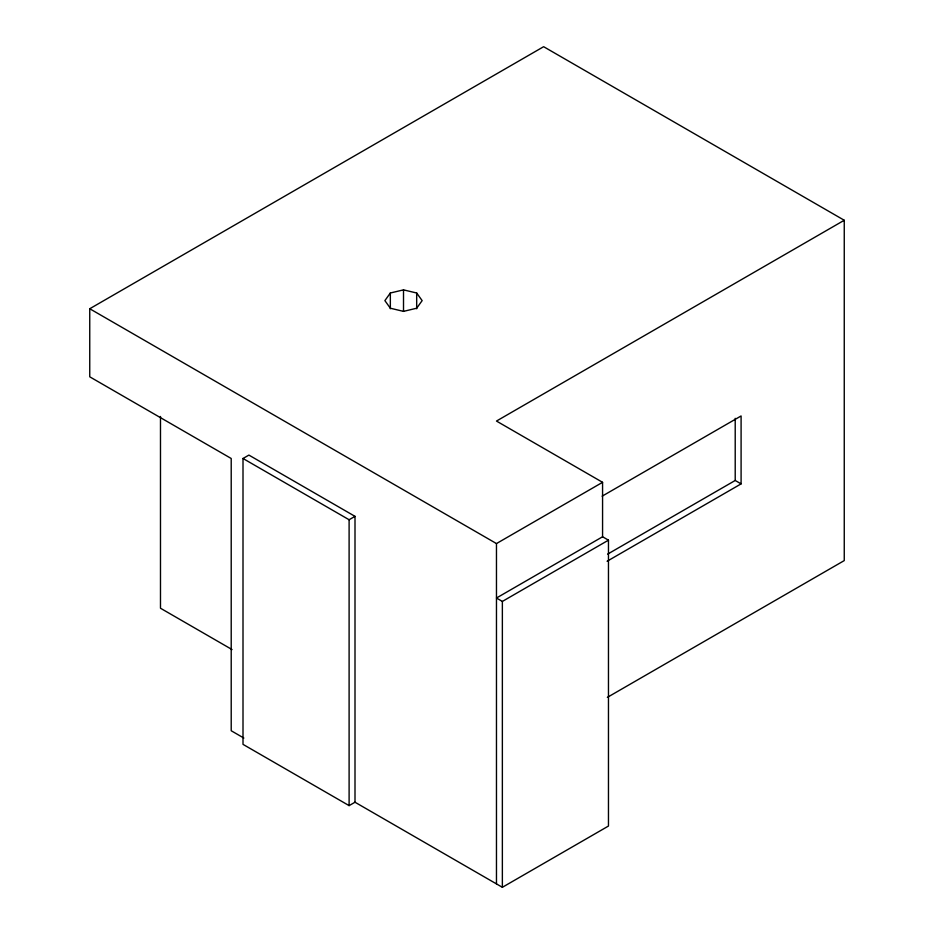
<?xml version="1.0" encoding="UTF-8"?>
<svg xmlns="http://www.w3.org/2000/svg" width="934" height="934" viewBox="0 0 934 934"><rect width="100%" height="100%" fill="white"/><g stroke="black" fill="none" stroke-linecap="round" stroke-linejoin="round"><path stroke-width="1.4" d="M390.342 293.007L384.89 300.62L390.342 308.22L403.511 311.372L416.681 308.22L422.145 300.62L416.681 293.007L403.511 289.867L390.342 293.007L390.342 308.78M243.844 738.047L231.212 730.75L231.212 458.489L89.746 376.811L89.746 308.745L543.635 46.7L844.254 220.261L844.254 560.587L607.357 697.359M355.002 802.224L349.106 805.622L243.003 744.363L243.003 458.489L248.899 455.091L355.002 516.35L355.002 802.224L502.364 887.3L608.466 826.041L608.466 540.167L602.57 536.77L496.468 598.017L502.364 601.426L608.466 540.167M844.254 220.261L496.468 421.059L602.57 482.318L602.57 536.77M243.003 458.489L349.106 519.748L355.002 516.35M89.746 308.745L496.468 543.565L602.57 482.318M602.138 496.176L741.094 415.957L741.094 483.882L607.1 561.241M607.625 554.131L735.21 480.473L741.094 483.882M232.064 649.562L160.485 608.232L160.485 416.471M735.21 418.327L735.21 480.473M502.364 601.426L502.364 887.3M496.468 543.565L496.468 883.903M416.681 293.007L416.681 308.78M403.511 289.867L403.511 311.361M349.106 519.748L349.106 805.622"/></g></svg>
